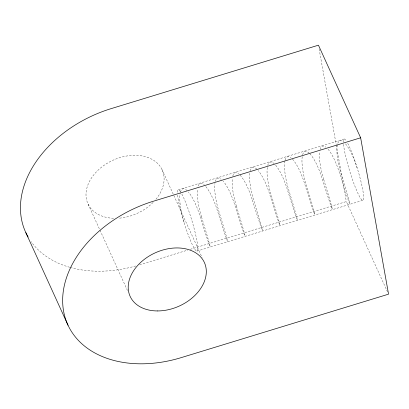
<?xml version="1.0" encoding="UTF-8"?>
<svg xmlns="http://www.w3.org/2000/svg" width="409" height="409" viewBox="0 0 409 409"><rect width="100%" height="100%" fill="white"/><g stroke="black" fill="none" stroke-linecap="round" stroke-linejoin="round"><path stroke-width="0.31" stroke-dasharray="2.04 1.53" d="M178.283 189.776L344.158 139.009M139.612 264.827L187.787 250.083M190.231 249.337L346.346 201.56L387.497 291.852M196.964 251.111L362.834 200.344M161.995 169.515L202.092 257.496M88.109 204.142L99.714 229.607M99.98 230.19L127.94 291.54M319.117 48.952L336.147 144.408M336.259 145.037L346.346 201.56M135.742 265.973A109.29 78.216 -24.5 0 1 70.276 267.455M69.719 267.297A109.29 78.216 -24.5 0 1 31.125 241.673M113.579 218.299A40.803 29.203 -24.5 0 1 89.453 181.432A40.803 29.203 -24.5 0 1 145.451 156.713A40.803 29.203 -24.5 0 1 155.538 199.771M153.104 202.419A40.803 29.203 -24.5 0 1 118.349 218.232M347.737 143.329A32.06 4.044 73 0 1 362.604 189.07A32.06 4.044 73 0 1 356.597 190.359A32.06 4.044 73 0 1 343.483 144.239M343.356 142.291A32.06 4.044 73 0 1 346.275 140.854M181.862 194.096A32.06 4.044 73 0 1 196.729 239.838A32.06 4.044 73 0 1 190.722 241.121A32.06 4.044 73 0 1 177.613 195.006M177.48 192.24A32.06 4.044 73 0 1 180.86 192.332M236.412 206.182A31.703 0.603 72.8 0 1 244.971 235.937A31.703 0.603 72.8 0 1 234.878 205.308A31.703 8.512 73.2 0 0 223.304 181.274M201.494 216.872A31.703 0.603 72.8 0 1 210.052 246.627A31.703 0.603 72.8 0 1 199.96 215.993A31.703 8.512 73.2 0 0 188.385 191.959M201.504 216.867A31.703 8.512 73.2 0 1 197.46 188.81M198.13 186.008A31.703 8.512 73.2 0 1 204.408 185.129M205.845 186.616A31.703 8.512 73.2 0 1 217.409 210.655A31.703 0.603 72.8 0 0 227.511 241.279A31.703 0.603 72.8 0 0 218.953 211.525A31.703 8.512 73.2 0 1 214.919 183.467M184.05 222.21A31.703 8.512 73.2 0 1 180.175 193.114M180.4 192.184A31.703 8.512 73.2 0 1 186.949 190.471M284.93 161.054A31.703 8.512 73.2 0 0 288.8 190.149A31.703 0.603 72.8 0 1 297.348 219.909A31.703 0.603 72.8 0 1 287.256 189.275A31.703 8.512 73.2 0 0 274.955 164.444M285.155 160.123A31.703 8.512 73.2 0 1 291.009 157.833M292.415 159.101A31.703 8.512 73.2 0 1 304.705 183.938A31.703 0.603 72.8 0 0 314.807 214.567A31.703 0.603 72.8 0 0 306.249 184.812A31.703 8.512 73.2 0 1 302.389 155.711M337.307 145.026A31.703 8.512 73.2 0 0 341.178 174.116A31.703 0.603 72.8 0 1 349.726 203.876A31.703 0.603 72.8 0 1 339.634 173.247M337.803 143.262A31.703 8.512 73.2 0 1 343.386 141.805M345.518 143.871A31.703 8.512 73.2 0 1 357.077 167.91M323.718 179.464A31.703 8.512 73.2 0 1 319.669 151.407M320.073 149.433A31.703 8.512 73.2 0 1 325.927 147.148M328.059 149.213A31.703 8.512 73.2 0 1 339.618 173.252M252.338 199.965A31.703 0.603 72.8 0 0 262.43 230.594A31.703 0.603 72.8 0 0 253.871 200.839A31.703 8.512 73.2 0 1 249.833 172.777M323.708 179.464A31.703 0.603 72.8 0 1 332.266 209.219A31.703 0.603 72.8 0 1 322.174 178.59A31.703 8.512 73.2 0 0 309.874 153.758M236.422 206.177A31.703 8.512 73.2 0 1 232.373 178.125M232.777 176.151A31.703 8.512 73.2 0 1 238.631 173.866M240.037 175.129A31.703 8.512 73.2 0 1 252.327 199.97M215.318 181.494A31.703 8.512 73.2 0 1 221.172 179.208M267.292 167.434A31.703 8.512 73.2 0 0 271.341 195.492A31.703 0.603 72.8 0 1 279.889 225.252A31.703 0.603 72.8 0 1 269.797 194.623A31.703 8.512 73.2 0 0 258.222 170.589M267.696 165.466A31.703 8.512 73.2 0 1 274.245 163.753M302.614 154.776A31.703 8.512 73.2 0 1 309.163 153.068M250.236 170.809A31.703 8.512 73.2 0 1 256.786 169.096"/><path stroke-width="0.61" d="M360.646 137.792L153.303 201.254A109.29 78.216 -24.5 0 0 63.584 311.167A109.29 78.216 -24.5 0 0 181.207 357.624L388.55 294.168L360.646 137.792L318.442 45.184L111.1 108.641A109.29 78.216 -24.5 0 0 28.109 237.005M25.833 232.644L68.037 325.257M157.358 310.942A40.803 29.203 -24.5 0 0 204.924 263.81A40.803 29.203 -24.5 0 0 139.489 263.565A40.803 29.203 -24.5 0 0 157.358 310.942"/></g></svg>
